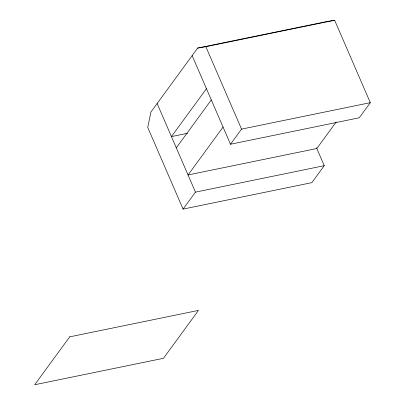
<?xml version="1.0" encoding="UTF-8"?>
<svg xmlns="http://www.w3.org/2000/svg" width="405" height="405" viewBox="0 0 405 405"><rect width="100%" height="100%" fill="white"/><g stroke="black" fill="none" stroke-linecap="round" stroke-linejoin="round"><path stroke-width="0.61" d="M192.142 55.627L230.485 144.241L359.255 117.789L370.307 102.673L334.636 20.25L326.435 21.617L197.665 48.068L150.928 112.003L147.734 127.428L183.075 209.096L311.845 182.645L324.243 165.685L316.477 147.729M206.454 88.7L171.442 136.596L187.54 133.291M176.302 147.83L211.314 99.934M223.059 127.074L188.047 174.965L316.816 148.513L336.185 122.021M183.075 209.096L195.473 192.137L324.243 165.685M230.485 144.241L241.537 129.124L370.307 102.673M197.665 48.068L205.867 46.702L334.636 20.25M205.867 46.702L241.537 129.124M157.13 103.523L195.473 192.137M69.706 336.854L34.693 384.75L163.463 358.298L198.475 310.402L69.706 336.854"/></g></svg>
